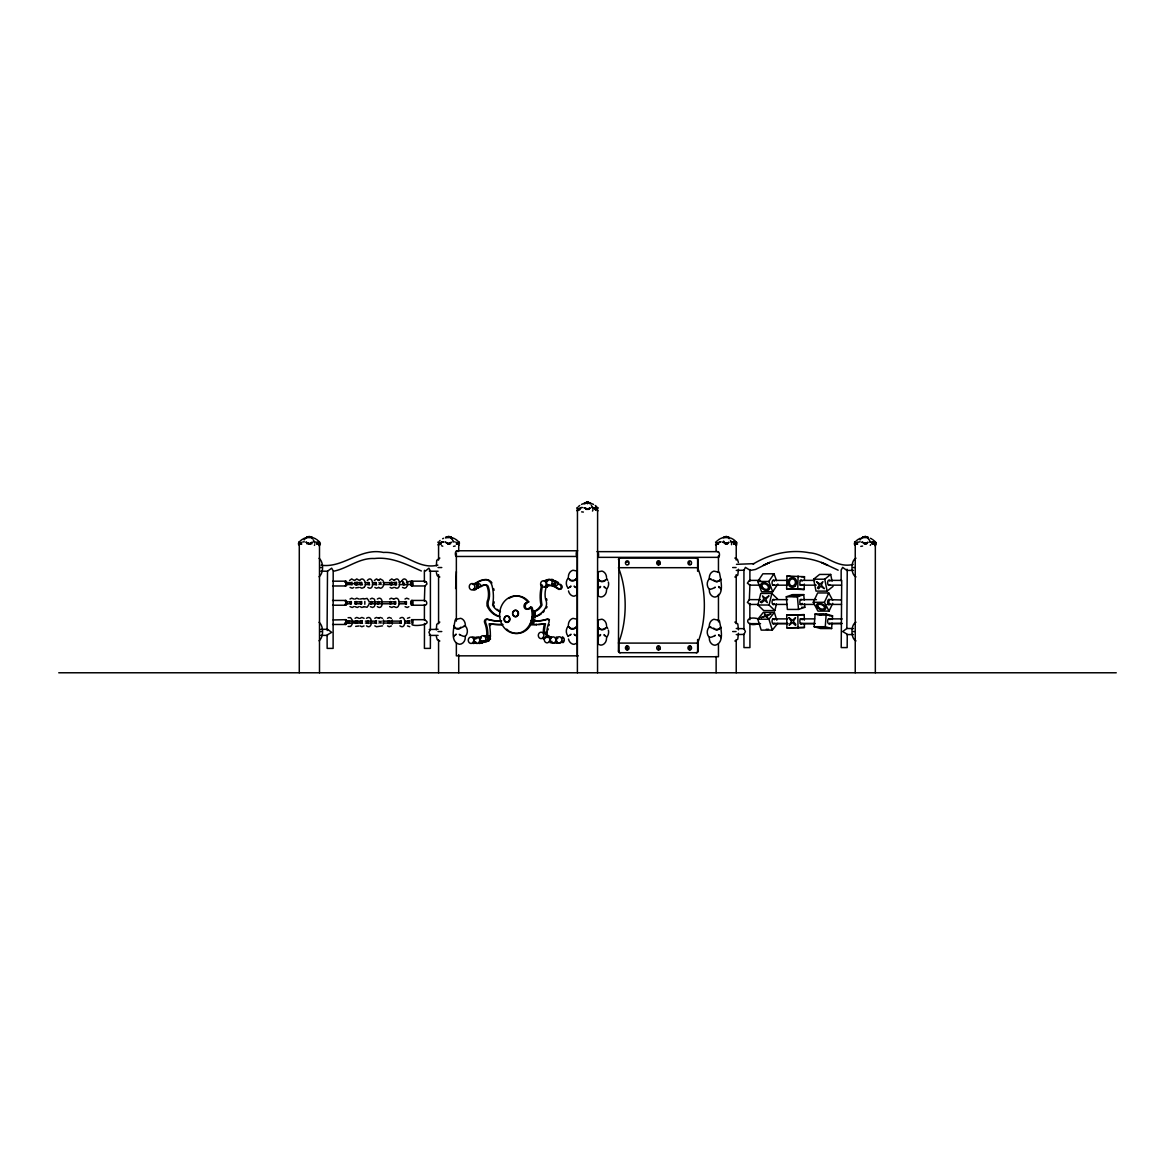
<?xml version="1.0" encoding="UTF-8"?>
<svg xmlns="http://www.w3.org/2000/svg" width="1175" height="1175" viewBox="0 0 1175 1175"><rect width="100%" height="100%" fill="white"/><g stroke="black" fill="none" stroke-linecap="round" stroke-linejoin="round"><path stroke-width="1.5" d="M320.834 571.168L327.502 571.226L331.658 568.171L333.186 570.859L333.113 648.394L327.149 648.394L327.091 635.029L331.658 632.341L327.502 629.301L320.834 629.345M568.509 639.053A6.815 5.904 -90 0 0 574.046 644.341L577.028 643.092A13.498 8.431 -24.2 0 1 576.808 642.461L576.808 620.077A13.131 7.843 19.9 0 1 577.028 619.504A9.385 3.745 28.1 0 1 577.322 619.24L572.959 618.373A6.815 5.904 -90 0 0 568.377 624.762M568.509 590.922A6.815 5.904 -90 0 0 574.046 596.224L577.028 594.976A13.498 8.431 -24.2 0 1 576.808 594.344L576.808 571.961A13.131 7.843 19.9 0 1 577.028 571.373A9.385 3.745 28.1 0 1 577.322 571.109L572.959 570.242A6.815 5.904 -90 0 0 568.377 576.646M749.856 619.754L749.87 603.421M749.929 584.636L749.356 599.647M749.9 581.243L749.885 569.537M424.439 570.33L425.497 571.006L428.904 568.171L430.403 571.006L430.403 629.506L428.904 632.341L430.403 635.176L430.373 648.394L424.41 648.394L424.498 623.47M465.197 636.453L465.3 637.217A6.815 5.904 -90 0 1 459.616 644.282C449.511 642.358 454.049 627.009 455.151 620.018A13.131 0.823 -41 0 0 455.753 619.431L460.718 618.314A6.815 5.904 -90 0 1 465.3 624.703L465.506 626.216A6.815 5.904 -90 0 1 465.814 635.851C463.875 638.01 457.486 632.826 459.778 634.823M598.339 587.456L598.119 572.827A13.131 7.843 -19.9 0 0 597.899 572.196A9.385 3.745 -28.1 0 0 597.59 571.931L601.967 571.065A6.815 5.904 -90 0 1 606.55 577.454M598.325 639.288L598.119 620.958A13.131 7.843 -19.9 0 0 597.899 620.312A9.385 3.745 -28.1 0 0 597.59 620.048L601.967 619.196A6.815 5.904 -90 0 1 606.55 625.585M598.325 579.863L598.325 578.746M598.325 639.376L598.104 643.283A13.498 8.431 24.2 0 1 597.899 643.915L597.899 643.915M576.587 579.143L576.587 577.924M597.899 595.784L597.899 595.784A13.498 8.431 24.2 0 0 598.104 595.152L598.339 587.603M804.302 584.048L804.155 589.542L786.633 588.822L786.986 576.014L804.508 576.719L804.405 580.391M804.155 589.542L797.752 588.822L798.104 576.014M576.587 627.171L576.587 626.055M709.421 589.262L709.303 590.041A6.815 5.904 -90 0 0 714.988 597.106C724.946 595.064 720.657 579.965 719.511 572.901A13.131 0.823 41 0 1 718.865 572.254L713.901 571.123A6.815 5.904 -90 0 0 709.303 577.527L709.113 579.04A6.815 5.904 -90 0 0 708.804 588.675C710.743 590.834 717.117 585.664 714.841 587.632M709.421 637.393L709.303 638.157A6.815 5.904 -90 0 0 714.988 645.237C724.887 643.136 720.76 628.052 719.467 620.958A13.131 0.823 41 0 1 718.865 620.385L713.901 619.254A6.815 5.904 -90 0 0 709.303 625.658L709.113 627.171A6.815 5.904 -90 0 0 708.804 636.806C710.743 638.965 717.117 633.795 714.841 635.763M304.105 539.913C304.692 538.855 309.26 534.654 309.407 537.621L309.422 536.564L312.477 537.621L309.759 536.564M727.207 536.652L728.588 537.181L726.209 536.578L726.165 537.621L726.15 536.564L729.264 537.621L726.547 536.564M587.471 503.752L587.529 502.254L590.584 503.297L587.867 502.224M455.65 588.558L456.355 571.623M455.606 634.823C456.708 632.723 455.929 635.572 454.005 635.587M570.477 586.751C570.991 584.665 571.461 587.192 569.523 587.177M570.477 634.882C572.475 633.193 569.008 635.484 568.142 636.468M574.692 586.766C573.488 584.695 574.457 587.603 576.602 587.529M574.692 634.897C573.429 632.884 574.56 635.646 576.602 635.66M424.425 604.582L424.395 619.915M349.592 620.679L348.784 621.355L349.592 623.47M356.333 583.197L356.671 584.827M361.415 583.197L362.473 584.827M369.038 583.197C367.643 587.97 368.568 578.232 369.552 584.974M376.059 583.197C374.663 587.97 375.589 578.232 376.573 584.974M403.715 583.197L404.773 584.827M600.263 587.573L600.587 586.472L598.325 588.352M600.263 635.704L600.587 634.588L598.325 636.468M604.479 587.588L604.038 586.472L606.77 589.16M604.479 635.704L604.038 634.588L606.77 637.276M719.041 587.647L718.601 586.531L720.613 588.411M719.041 635.778L718.601 634.662L720.613 636.542M832.018 623.102L831.636 628.537L820.517 628.537L814.172 626.716L815.083 614.011L826.201 614.011L832.546 615.847L832.282 619.475M831.636 628.537L825.276 626.716L826.201 614.011M465.197 625.967L459.763 628.419L455.592 628.419L453.903 625.981M749.914 623.264L749.929 647.587L743.966 647.587L743.937 634.383L745.42 631.548L743.937 628.713L743.937 570.213L745.42 567.378L749.958 570.213M720.745 580.024L720.701 578.805M720.745 628.14L720.701 626.936M853.461 628.552L846.837 628.493L842.666 631.548L847.248 634.236L847.175 647.587L841.212 647.587L841.711 580.377L829.08 580.377M383.373 624.16L383.373 619.989M392.274 624.16L392.274 619.989M776.425 603.994L774.839 610.589L763.721 610.589L757.948 605.008L760.739 593.448L771.843 593.448L777.63 599.044M774.839 610.589L769.052 605.008L771.843 593.448M841.153 580.817L841.153 570.066L842.666 567.378L846.837 570.418L853.461 570.374M346.037 584.254L346.037 582.888M346.037 603.509L346.037 602.143M350.209 602.099C352.177 599.382 351.457 606.799 350.135 603.201M357.538 584.592L357.215 582.183M346.037 622.765L346.037 621.399M355.291 602.099C357.259 599.382 356.539 606.799 355.217 603.201M360.373 602.099C362.341 599.382 361.621 606.799 360.299 603.201M352.192 624.219L350.679 626.451L348.123 626.451M368.715 604.963L367.026 607.284L363.971 606.608M370.551 602.099C372.504 599.382 371.785 606.799 370.478 603.201M381.082 584.592L380.759 582.183M374.737 605.845L374.737 599.808M377.557 602.099C379.525 599.382 378.805 606.799 377.498 603.201M389.85 602.099C391.818 599.382 391.084 606.799 389.777 603.201M394.433 602.099C396.401 599.382 395.667 606.799 394.359 603.201M402.79 582.55C403.613 590.07 405.728 577.204 399.309 582.609M406.873 586.604C409.37 583.696 405.492 575.5 401.997 580.494M405.228 602.099C407.182 599.382 406.462 606.799 405.155 603.201M589.116 508.702A10.487 5.243 -90 0 0 588.837 509.318L583.975 507.732L587.5 509.348M717.426 543.026A10.487 5.243 -90 0 0 717.147 543.643L717.646 542.982M802.231 603.363L802.011 603.877A2.57 1.278 -90 0 1 800.322 604.023A2.57 1.278 -90 0 1 800.028 600.689L800.248 600.175A2.57 1.278 -90 0 1 801.791 599.837M841.168 599.984L829.08 599.632M841.197 619.166L841.932 618.961M832.723 603.304L829.051 611.103L817.947 611.103L813.262 602.305L817.653 592.949L828.772 592.949L832.664 600.278M829.051 611.103L824.38 602.305L828.772 592.949M749.929 584.959L747.359 583.167L749.327 580.406L760.489 580.377M749.929 604.214L747.373 602.423L749.327 599.647M440.111 542.982L439.362 544.275L437.996 542.072L440.625 543.996M578.967 508.657L578.217 509.935L576.852 507.747L579.481 509.656M856.751 542.982L856.002 544.275M857.662 542.277L856.281 543.731L857.265 543.996M300.11 544.275L298.744 542.072L301.373 543.996M460.864 627.156C459.352 630.578 455.122 628.757 454.622 627.156M576.602 578.761L574.692 580.377L570.462 580.362L568.127 577.968M576.602 626.892L574.692 628.508L570.462 628.478L568.127 626.084M606.785 578.776C604.596 582.668 600.939 581.977 598.325 579.583M606.785 626.907C604.596 630.799 600.939 630.094 598.325 627.7M720.613 579.642L716.882 582.051L709.406 578.79M720.613 627.773L716.882 630.182L709.406 626.921M424.439 582.227L424.66 581.184L426.393 582.183M424.425 601.13C426.011 598.795 428.64 605.037 424.924 605.228L411.94 605.228M349.533 580.494L351.663 578.923L354.365 580.494M354.615 580.494L356.759 578.923L359.447 580.494M359.697 580.494C363.325 575.353 367.687 584.416 364.074 587.368M367.334 580.494C373.298 573.576 375.148 592.082 367.848 587.441M374.34 580.494L376.485 578.923L379.173 580.494M378.159 580.494L380.289 578.923L382.977 580.494M378.952 582.55L380.186 583.578L378.952 584.592M357.391 623.323L357.538 621.061M389.601 580.494L391.73 578.923L394.418 580.494M394.257 580.494C400.205 573.576 402.144 592.068 394.771 587.441M378.952 621.061L380.186 622.074L378.952 623.102M380.935 623.323L381.082 621.061M411.485 602.143L412.308 602.834L411.412 603.304M789.042 617.697L791.377 621.472L789.159 625.247L792.376 622.618L795.548 625.379L795.798 624.292L793.345 621.472L795.578 617.697L792.347 620.341L789.042 617.697M659.219 563.368L657.78 563.368M689.167 647.219L689.167 648.585M777.835 584.063L772.695 591.759L761.576 591.759L757.743 581.478L762.869 573.797L773.987 573.797L776.558 580.641M772.695 591.759L768.847 581.478L773.987 573.797M829.682 623.323L829.477 623.587A2.57 1.278 -90 0 1 827.846 622.691A2.57 1.278 -90 0 1 828.067 619.342L828.36 618.961A2.57 1.278 -90 0 1 829.888 619.592M301.373 543.643L300.374 543.731L301.755 544.01M580.039 508.702A10.487 10.487 0 0 0 579.481 509.318L578.482 509.407L579.863 509.671M857.265 543.643L856.267 543.731L857.647 544.01M861.613 538.15L859.997 539.913M777.762 623.352L772.313 630.108L761.194 630.108L757.816 619.21L763.265 612.439L774.384 612.439L776.793 620.238M757.816 619.21L768.92 619.21L774.384 612.439M349.988 599.044L351.663 598.178L353.91 599.044M355.07 599.044L356.759 598.178L358.992 599.044M353.91 606.608L352.221 607.475L349.988 606.608M360.152 599.044L363.472 598.53M363.971 599.044L367.026 598.369L368.715 600.689M358.933 606.682L357.303 607.475L355.129 606.682M370.316 599.044L372.005 598.178L374.238 599.044M364.015 606.682L361.841 607.475L360.211 606.682M355.07 618.3L356.759 617.433L358.992 618.3M360.152 618.3L361.841 617.433L364.074 618.3M377.337 599.044C383.858 594.286 383.873 611.397 377.337 606.608M374.179 606.682L372.563 607.475L370.389 606.682M366.512 618.3C373.033 613.526 373.033 630.667 366.512 625.864M364.015 625.937L361.841 626.73L360.211 625.937M389.63 599.044L391.304 598.178L393.537 599.044M374.796 618.3L376.485 617.433L378.717 618.3M394.212 599.044C400.646 594.315 400.822 611.22 394.271 606.682M378.614 618.3L380.289 617.433L382.536 618.3M393.537 606.608L391.863 607.475L389.63 606.608M374.796 625.864L376.485 626.73L382.536 625.864M387.515 618.3L389.189 617.433L391.422 618.3M404.993 599.044L406.682 598.178L408.915 599.044M391.363 625.937L389.189 626.73L387.574 625.937M408.856 606.682L407.24 607.475L405.067 606.682M399.911 618.3C406.418 613.526 406.462 630.667 399.911 625.864M407.417 618.3L409.767 617.433M595.637 508.276L594.623 507.747L596.592 509.348L598.134 507.732L595.475 509.671M874.376 543.687L872.408 542.072L874.376 543.687L875.713 542.277L874.641 543.643A10.487 5.243 90 0 0 873.73 541.954M317.955 540.471A13.116 13.116 0 0 1 319.409 541.954L317.896 544.275A10.487 10.487 0 0 0 316.853 543.026M596.577 508.702A10.487 5.243 90 0 1 596.856 509.318L596.004 509.935A10.487 10.487 0 0 0 594.961 508.702M734.683 543.012L734.683 544.275A10.487 10.487 0 0 0 733.641 543.026M319.82 542.277L318.748 543.643A10.487 5.243 90 0 0 318.469 543.026M606.711 579.172L606.814 579.069A6.815 5.904 -90 0 1 607.725 580.347M606.711 627.303L606.814 627.2A6.815 5.904 -90 0 1 607.725 628.463M626.657 562.208L627.656 562.047M657.912 562.208L659.087 562.208M626.833 647.072L626.833 648.747M327.326 630.52L327.502 629.301M846.837 570.418L846.999 569.199M353.851 587.441L352.221 588.234L350.047 587.441M358.933 587.441L355.673 587.882M360.211 587.441L361.841 588.234L364.015 587.441M378.658 587.441L376.485 588.234L374.854 587.441M391.818 582.183L391.818 584.974M396.474 582.183L396.474 584.974M390.115 587.441L391.73 588.234L393.904 587.441M358.86 625.996L355.673 626.378M362.473 623.323L361.386 622.074L362.473 620.826M406.315 587.441L404.699 588.234L402.511 587.441M368.289 620.679C366.527 627.406 366.938 616.743 368.289 623.47M376.573 620.679C374.81 627.406 375.222 616.743 376.573 623.47M833.09 586.354L827.127 591.113L816.008 591.113L813.629 579.202L819.592 574.428L830.696 574.428L832.062 581.243M813.629 579.202L824.747 579.202L830.696 574.428M300.888 542.938L301.755 542.292M440.14 542.938L441.022 542.292M578.996 508.613L579.877 507.952M717.675 542.938L718.557 542.292M856.781 542.938L857.662 542.292M424.439 619.827C434.559 624.748 412.968 626.907 411.94 624.468A2.409 1.204 -90 0 0 412.998 621.531A2.409 1.204 -90 0 0 411.397 619.827M510.244 631.739A18.771 16.259 -90 0 0 528.089 628.493A18.771 16.259 -90 0 0 532.319 608.209L530.615 607.137L528.765 608.371A3.202 2.776 -90 0 1 524.593 608.062A3.202 2.776 -90 0 1 525.401 603.318L528.765 601.894L527.472 600.278A18.771 16.259 -90 0 0 508.878 598.472M525.401 603.318L528.765 601.894M529.969 608.371L531.82 607.137M309.73 544.01L312.197 542.277M587.647 509.348L590.305 507.952L586.487 509.318A10.487 5.243 90 0 0 586.207 508.702M490.562 638.994L489.27 639.846A27.642 23.941 90 0 1 487.919 640.61M726.326 543.687L728.985 542.277L725.812 543.996M865.432 543.687L868.09 542.277L864.271 543.643A10.487 5.243 90 0 0 863.992 543.026L861.76 542.072L866.621 543.643A10.487 5.243 -90 0 1 866.9 543.026M311.008 543.026A10.487 5.243 -90 0 0 310.729 543.643L308.379 543.643A10.487 5.243 90 0 0 308.1 543.026M309.539 543.687L312.197 542.292M758.653 618.887C742.791 614.496 745.288 628.596 758.991 623.47M348.123 617.712L350.591 617.653L352.192 619.945M597.693 595.975L600.866 597.032A6.815 5.904 -90 0 0 606.55 589.967M597.693 644.106L600.866 645.163A6.815 5.904 -90 0 0 606.55 638.098M306.322 537.621L309.025 536.564M734.155 544.01L736.211 541.954M429.272 571.006L430.403 571.006M429.272 635.176L430.403 635.176M743.937 628.713L736.255 628.493M569.434 587.236L568.142 588.337M309.025 543.996L305.867 542.072L309.392 543.687M448.277 543.996L449.981 543.643A10.487 5.243 -90 0 1 450.26 543.026M319.086 576.763C323.757 573.106 323.757 561.958 319.086 558.301M319.086 640.772C323.757 637.114 323.757 625.967 319.086 622.309M689.549 561.958L689.167 563.559M447.587 536.652L446.236 537.181L449.041 536.564L451.729 537.621L449.012 536.564M586.442 502.327L583.872 503.752L587.471 502.254L591.128 503.752L588.528 502.327M821.913 627.626C818.667 628.889 831.195 627.714 827.053 628.17M823.881 627.626C827.229 626.378 814.716 627.567 818.755 627.083M308.364 536.652L306.983 537.181L311.801 537.181L309.363 536.652M605.433 579.921C603.671 581.39 600.205 582.771 599.191 579.921M719.996 579.98L718.953 581.258L714.855 581.243L713.754 579.98M605.433 628.038C603.671 629.521 600.205 630.902 599.191 628.038M719.996 628.111L718.953 629.389L714.855 629.374L713.754 628.111M411.94 585.972L424.895 585.972L426.98 583.975L426.407 582.198M575.721 579.099C575.001 580.7 571.168 582.506 569.478 579.099M575.721 627.23C575.001 628.831 571.168 630.637 569.478 627.23M804.523 603.671L804.831 607.284L798.501 609.428L787.382 609.428L786.31 596.768L792.64 594.623L803.759 594.623L804.214 600.058M786.31 596.768L797.428 596.768L803.759 594.623M463.508 626.319L464.654 626.025M429.272 629.506L438.084 629.301M318.396 543.731L317.368 544.01M735.183 543.731L735.535 543.643A10.487 5.243 90 0 0 735.256 543.026M873.26 544.01L874.42 543.731M456.62 544.01L457.736 543.687L457.148 543.012M455.239 545.978L453.535 546.39M351.942 582.139C349.915 588.66 350.326 578.482 351.942 585.018M411.823 582.609C410.472 588.822 416.156 577.498 406.462 582.609M364.823 604.273L364.823 601.38M389.468 620.635L389.468 623.528M409.561 623.47L408.65 622.074L409.561 620.679M411.823 623.044L411.823 621.12M855.987 558.154C850.612 560.372 850.612 574.707 855.987 576.91M855.987 622.163C850.612 624.38 850.612 638.715 855.987 640.918M862.582 546.067L860.79 546.375M587.103 502.224L584.416 503.297L587.133 502.224L587.515 503.297M725.783 536.564L723.095 537.621L726.121 536.578M864.888 536.564L862.2 537.621L864.918 536.564L867.693 537.181L866.313 536.652M448.277 536.564L445.56 537.621L448.248 536.564L451.053 537.181L449.673 536.652M318.454 543.746L317.044 543.996M595.152 509.656L596.562 509.421M456.297 543.996L458 543.643A10.487 5.243 90 0 0 457.721 543.026M733.832 543.996L735.242 543.746M872.937 543.996L874.347 543.746M734.845 577.013L737.812 575.148L738.429 569.214M734.845 641.021L737.812 639.156L738.429 633.222M711.095 579.128L709.964 578.849M711.095 627.259L709.964 626.965M439.832 558.066L436.733 560.328L436.336 565.851M439.832 622.074L436.733 624.336L436.336 629.859M333.524 571.226C347.536 568.553 359.256 557.655 374.428 558.522C391.348 556.568 406.521 564.411 421.355 570.977M750.34 570.418L755.554 569.449L769.566 562.472L763.251 565.395C783.196 555.129 807.915 555.129 827.876 565.395L821.531 562.458L838.157 570.183M501.622 620.811L500.183 620.929A48.219 41.757 90 0 1 486.67 619.166A2.409 2.086 -90 0 0 484.614 622.603A26.496 22.942 -90 0 1 486.817 635.337A21.987 19.035 90 0 1 485.701 636.057M409.767 626.716L407.475 625.937M332.54 600.454L345.817 600.44M804.376 623.822L804.434 627.494L786.912 627.891L786.707 615.068L804.229 614.657L804.317 620.165M786.707 615.068L804.229 614.657M786.912 627.891L804.434 627.494M581.052 507.571L582.447 507.512M302.944 541.895L304.34 541.837M719.732 541.895L721.127 541.837M858.837 541.895L860.232 541.837M749.43 585.165L760.269 585.165M591.847 507.571L593.331 507.512M313.74 541.895L315.223 541.837M452.992 541.895L454.475 541.837M730.527 541.895L732.01 541.837M869.632 541.895L871.116 541.837M534.038 624.586L536.828 624.571L535.785 624.571A90.431 78.314 90 0 0 544.451 623.808L544.333 624.292A39.157 33.913 90 0 0 543.261 632.091M846.837 634.588L853.461 634.544M321.113 565.204C343.306 568.436 360.431 547.315 383.388 552.441C404.391 551.046 417.551 570.139 437.849 565.131M578.1 509.348L579.378 509.348M586.017 509.348L588.837 509.318M595.417 509.348L596.636 509.407M299.625 543.731L300.638 543.731M306.778 543.731L312.007 543.731M316.545 543.731L318.146 543.731M441.022 543.731L439.567 543.731L441.007 544.01M448.982 544.01L445.119 542.072L447.425 543.012A10.487 5.243 90 0 1 447.631 543.643L450.568 543.731M457.016 543.731L458.206 543.731M716.926 543.731L718.307 543.731M725.092 543.731L727.722 543.731M734.331 543.731L735.594 543.731M856.017 543.731L857.383 543.731M864.154 543.731L866.783 543.731M871.586 543.731L874.685 543.731M456.869 550.767L577.733 550.767M597.062 551.648L717.94 551.648M618.432 559.667A1.601 1.395 -90 0 1 619.812 558.066L696.716 558.066A1.601 1.395 -90 0 1 698.097 559.667L698.097 567.701L618.432 567.701A59.47 29.742 -90 0 1 618.432 643.092L698.097 643.092L698.097 651.112A1.601 1.395 -90 0 1 696.716 652.712L619.812 652.712A1.601 1.395 -90 0 1 618.432 651.112L618.917 559.667A1.601 1.395 -90 0 1 620.297 558.066M696.232 558.066A1.601 1.395 -90 0 1 697.612 559.667L698.097 559.667M736.49 564.323L753.895 563.662L753.116 564.044C769.831 553.924 789.982 549.033 809.384 552.779C825.129 553.822 836.644 568.7 853.168 564.397M320.129 567.54L321.495 567.54M438.011 567.54L441.785 567.54M732.671 567.54L736.064 567.54M853.035 567.54L854.431 567.54M736.255 570.418L743.937 570.213M430.021 571.226L438.084 571.226M801.335 576.719L804.508 576.719M773.135 580.377L787.573 580.377M800.204 580.377L814.642 580.377M332.848 581.184L345.817 581.184M411.705 581.184L424.704 581.184M757.743 581.478L768.847 581.478M345.7 582.609L351.061 582.609M354.63 582.609L361.782 582.609M365.352 582.609L368.935 582.609M372.504 582.609L376.073 582.609M383.226 582.609L395.74 582.609M345.7 583.578L355.555 583.578M345.7 584.548L351.061 584.548M354.63 584.548L361.782 584.548M365.352 584.548L368.935 584.548M372.504 584.548L376.073 584.548M383.226 584.548L395.74 584.548M399.309 584.548L411.823 584.548M473.833 589.292A2.409 2.086 -90 0 0 474.906 589.395L476.756 588.132A34.53 29.904 -90 0 1 483.748 584.959L484.071 584.959M774.31 581.096A2.57 1.278 -90 0 0 773.767 580.347L773.429 580.215A2.57 1.278 -90 0 0 772.078 582.257A2.57 1.278 -90 0 0 772.915 585.194L787.338 585.165M799.969 585.165L816.214 585.165M828.845 585.165L841.476 585.165M332.628 585.972L345.582 585.972M786.633 588.822L797.752 588.822M749.65 599.632L760.489 599.632M773.121 599.632L787.558 599.632M800.204 599.632L816.449 599.632M411.705 600.44L424.674 600.44M345.7 601.864L351.061 601.864M354.63 601.864L361.782 601.864M368.935 601.864L395.74 601.864M399.309 601.864L406.462 601.864M813.262 602.305L824.38 602.305M345.7 603.788L351.061 603.788M354.63 603.788L361.782 603.788M368.935 603.788L395.74 603.788M399.309 603.788L406.462 603.788M749.415 604.42L758.433 604.42M772.886 604.42L787.323 604.42M799.969 604.42L814.407 604.42M827.053 604.42L841.491 604.42M757.948 605.008L769.052 605.008M332.598 605.228L345.582 605.228M483.748 584.959A3.878 3.363 -90 0 1 486.788 585.796L487.419 587.324A20.166 17.463 -90 0 1 488.095 598.677L487.889 599.529A8.078 7.006 -90 0 0 487.317 605.992L487.64 605.992M801.644 607.284L804.831 607.284M829.374 615.847L832.546 615.847M773.106 618.887L787.558 618.887M800.204 618.887L814.657 618.887M829.109 618.887L841.755 618.887M345.817 619.68L333.142 619.974M411.705 619.68L424.704 619.68M345.7 621.12L361.782 621.12M365.352 621.12L376.073 621.12M383.226 621.12L401.101 621.12M404.67 621.12L410.031 621.12M345.7 622.074L348.99 622.074M352.265 622.074L355.555 622.074M345.7 623.044L361.782 623.044M365.352 623.044L376.073 623.044M383.226 623.044L401.101 623.044M404.67 623.044L410.031 623.044M773.458 623.47L787.94 623.47M800.601 623.47L815.083 623.47M829.55 623.47L842.225 623.47M749.694 623.646L760.533 623.646M773.179 623.646L787.632 623.646M800.293 623.646L814.745 623.646M829.197 623.646L841.271 623.528M332.569 624.468L345.582 624.468M814.172 626.716L825.276 626.716M320.129 631.548L321.495 631.548M438.011 631.548L441.785 631.548M732.671 631.548L736.064 631.548M853.035 631.548L854.431 631.548M736.255 634.588L743.937 634.383M430.021 635.396L438.084 635.396M618.432 651.112L618.917 651.112A1.601 1.395 -90 0 0 620.297 652.712M696.232 652.712A1.601 1.395 -90 0 0 697.612 651.112L698.097 651.112M578.262 655.841L456.355 655.841L456.355 643.033M597.59 656.737L718.454 656.737L718.454 643.9M58.75 672.776L1116.25 672.776M320.834 635.337L327.502 635.396M532.304 624.571L535.08 624.586M530.424 624.483L533.347 624.571M424.865 585.972L424.381 600.689M823.837 614.496L820.297 614.672L821.31 615.054M529.866 624.38L531.467 624.483M583.387 512.065L581.625 511.874M786.986 576.014L790.188 576.367M824.747 614.569L827.215 615.054M439.832 577.013L437.276 575.706L436.336 572.577M439.832 641.021L437.276 639.714L436.336 636.586M734.845 558.066L737.445 559.359L738.429 562.487M734.845 622.074L737.812 623.925L738.429 629.859M717.102 543.687L715.546 542.072L718.542 544.01M820.297 615.113L818.857 614.569L828.61 615.113M717.235 543.746L718.16 543.996M717.132 543.717L718.16 543.643A10.487 10.487 0 0 1 718.718 543.026M815.083 614.011L818.255 614.922M726.179 543.687L722.654 542.072L727.516 543.643A10.487 5.243 -90 0 1 727.795 543.026M441.477 545.699L442.769 546.213M772.915 585.194L773.253 585.341A2.57 1.278 -90 0 0 774.178 584.709M733.303 542.072L735.271 543.687L736.607 542.277A1.924 1.924 0 0 1 737.033 543.232M455.768 542.072L457.736 543.687L459.293 542.072L457.148 544.275A10.487 10.487 0 0 0 456.664 543.643M316.516 542.072L318.484 543.687L317.896 543.012M864.066 543.012L865.285 543.687M447.425 543.012L448.674 543.731L447.631 543.643M378.673 587.441C382.095 590.438 384.989 584.357 383.373 581.493M846.837 628.493L847.248 570.066M327.502 571.226L327.091 629.653M726.517 544.01L725.166 543.643A10.487 5.243 -90 0 0 724.887 543.026M439.626 543.731L440.625 543.643A10.487 10.487 0 0 1 441.183 543.026M527.56 601.894L526.268 600.278A18.771 16.259 -90 0 0 500.565 608.342A18.771 16.259 -90 0 0 515.913 633.457A18.771 16.259 -90 0 0 531.115 608.209L530.615 607.137M875.639 542.365L875.316 541.954A13.116 13.116 0 0 0 873.848 540.471M802.172 619.768L801.938 619.284A2.57 1.278 -90 0 0 800.248 619.416A2.57 1.278 -90 0 0 800.087 622.779L800.322 623.264A2.57 1.278 -90 0 0 801.879 623.352M802.084 581.082L802.026 580.935A2.57 1.278 -90 0 0 800.337 580.758A2.57 1.278 -90 0 0 800.028 584.092L800.234 584.621A2.57 1.278 -90 0 0 802.055 584.562M870.455 542.365L870.293 541.954A13.116 6.565 -90 0 0 869.573 540.471M314.401 541.954L314.562 542.365A1.924 0.955 -90 0 1 314.827 543.232M768.92 619.21L772.313 630.108M546.507 598.677L546.713 599.529A8.078 7.006 -90 0 1 547.007 600.19M824.747 579.202L827.127 591.113M797.428 596.768L798.501 609.428M598.325 627.993L598.325 626.877M828.874 599.485L828.948 604.567M797.825 615.068L798.016 627.891M424.366 571.006L424.381 581.463M875.331 543.731L875.331 672.776M855.238 545.553L855.238 672.776M736.226 543.731L736.226 560.093M736.226 574.634L736.226 623.705M736.226 640.052L736.226 672.776M720.716 588.102L720.716 589.498M720.716 636.233L720.716 637.628M718.454 555.893L718.454 572.387M718.454 594.388L718.454 621.898M716.133 543.731L716.133 551.002M716.133 656.414L716.133 672.776M697.612 559.667L697.612 571.285M697.612 639.508L697.612 651.112M689.769 645.824L689.769 649.995M658.499 560.798L658.499 564.969M658.499 645.824L658.499 649.995M627.244 645.824L627.244 649.995M618.917 559.667L618.917 567.701M618.917 643.092L618.917 651.112M598.325 588.043L598.325 589.439M598.325 636.174L598.325 637.57M597.605 511.169L597.546 672.776M577.454 509.348L577.395 672.776M577.219 553.175L577.219 571.505M577.219 595.343L577.219 619.181M577.219 643.019L577.219 655.841M576.587 587.221L576.587 588.616M576.587 635.352L576.587 636.747M458.72 545.553L458.72 551.002M458.72 654.592L458.72 672.776M456.355 553.175L456.355 621.061M453.903 635.293L453.903 636.688M438.569 543.731L438.569 560.093M438.569 574.634L438.569 623.705M438.569 640.052L438.569 672.776M319.497 543.731L319.497 672.776M299.287 545.553L299.287 672.776M486.876 640.61A27.642 23.941 -90 0 0 488.227 639.846L489.52 638.994A2.409 2.086 -90 0 0 490.254 637.364A39.157 33.913 90 0 0 489.241 624.292L489.108 623.808A90.431 78.314 90 0 0 503.003 624.498M485.481 641.256A27.642 23.941 -90 0 1 479.664 642.842M476.683 642.989A27.642 23.941 -90 0 1 473.701 642.71M477.065 638.436A21.987 19.035 90 0 1 474.509 638.245M499.845 616.728A20.181 17.478 90 0 1 488.154 608.004A8.078 7.006 90 0 1 487.317 605.992M474.127 584.313A23.955 20.739 -90 0 1 484.262 579.627A8.342 7.226 -90 0 1 492.017 585.561A39.333 34.06 90 0 1 492.604 605.096A15.113 13.087 -90 0 0 500.462 611.749M557.773 638.392A21.987 19.035 -90 0 1 556.495 638.436M551.442 637.658A21.987 19.035 -90 0 1 546.742 635.337A26.496 22.942 90 0 1 548.945 622.603A2.409 2.086 -90 0 0 546.904 619.166A48.219 41.757 -90 0 1 531.688 620.782M562.076 637.834A2.409 2.086 -90 0 1 562.898 638.657M563.06 641.051A2.409 2.086 -90 0 1 561.342 642.417A27.642 23.941 90 0 1 550.943 642.255M544.04 638.994A2.409 2.086 -90 0 1 543.32 637.364M541.837 584.651A8.342 7.226 -90 0 0 541.543 585.561A39.333 34.06 -90 0 0 540.955 605.096A15.113 13.087 90 0 1 533.097 611.749M544.495 580.964A8.342 7.226 -90 0 1 549.312 579.627A23.955 20.739 -90 0 1 550.517 579.833M551.883 585.649A34.53 29.904 90 0 1 558.654 589.395A2.409 2.086 -90 0 0 560.387 585.194A23.955 20.739 -90 0 0 552.911 580.479A2.409 2.086 -90 0 1 553.381 581.038M549.283 584.856A3.878 3.363 -90 0 0 546.772 585.796L546.155 587.324A20.166 17.463 90 0 0 545.464 598.677L545.67 599.529A8.078 7.006 -90 0 1 545.406 608.004A20.181 17.478 -90 0 1 531.952 616.963M483.659 642.255A27.642 23.941 90 0 1 480.707 642.842M502.312 624.571A90.431 78.314 90 0 1 490.151 623.808L490.283 624.292A39.157 33.913 -90 0 1 490.548 625.57M551.898 585.282A34.53 29.904 -90 0 1 559.697 589.395M561.797 585.664A2.409 2.086 -90 0 1 561.958 588.058M561.253 589.013A2.409 2.086 -90 0 1 560.769 589.292M544.172 611.176A20.181 17.478 90 0 1 542.835 612.557M541.396 613.761A20.181 17.478 90 0 1 532.995 616.963M542.586 585.561A39.333 34.06 90 0 0 541.998 605.096A15.113 13.087 90 0 1 532.921 612.043M555.114 580.935A23.955 20.739 90 0 1 558.433 582.741M560.475 584.313A23.955 20.739 90 0 1 561.43 585.194M547.065 606.697A8.078 7.006 -90 0 1 546.448 608.004M545.538 580.964A8.342 7.226 -90 0 1 547.844 579.804M548.035 629.888A26.496 22.942 90 0 1 548.196 628.816M548.931 625.643A26.496 22.942 90 0 1 549.239 624.615M531.027 620.562A48.219 41.757 90 0 0 547.947 619.166A2.409 2.086 -90 0 1 549.459 619.739M548.901 636.057A21.987 19.035 -90 0 1 547.785 635.337M538.561 624.512A90.431 78.314 90 0 0 545.494 623.808L545.376 624.292A39.157 33.913 90 0 0 544.304 632.091M485.583 636.674A21.987 19.035 -90 0 0 487.86 635.337A26.496 22.942 -90 0 0 485.657 622.603A2.409 2.086 -90 0 1 487.713 619.166A48.219 41.757 90 0 0 501.226 620.929M477.799 588.132A34.53 29.904 -90 0 1 484.79 584.959A3.878 3.363 -90 0 1 487.831 585.796L488.462 587.324A20.166 17.463 -90 0 1 489.138 598.677L488.932 599.529A8.078 7.006 -90 0 0 489.197 608.004A20.181 17.478 -90 0 0 499.14 616.288M500.315 611.323A15.113 13.087 -90 0 1 497.025 609.296M494.367 606.285A15.113 13.087 -90 0 1 493.647 605.096M493.75 588.748A39.333 34.06 90 0 1 494.014 590.379M494.146 601.85A39.333 34.06 90 0 1 493.926 603.48M486.979 579.627A8.342 7.226 90 0 0 485.304 579.627A23.955 20.739 -90 0 0 475.17 584.313M487.816 579.804A8.342 7.226 90 0 1 489.387 580.465M490.122 580.964A8.342 7.226 90 0 1 490.798 581.537M491.4 582.212A8.342 7.226 90 0 1 491.943 582.962M717.543 551.751A3.055 1.528 -90 0 1 719.35 553.528A3.055 1.528 -90 0 1 718.703 557.347L597.825 557.347A3.055 1.528 -90 0 0 598.574 554.306A3.055 1.528 -90 0 0 597.458 551.751M608.371 630.094A6.815 5.904 -90 0 1 607.049 636.732M691.502 647.366A2.086 1.807 -90 0 1 689.446 649.966A2.086 1.807 -90 0 1 688.286 646.705A2.086 1.807 -90 0 1 691.326 646.867M718.263 571.99A9.385 1.63 34.8 0 1 718.85 572.254M718.263 620.121A9.385 1.63 34.8 0 1 718.85 620.385M608.371 581.963A6.815 5.904 -90 0 1 607.049 588.602M697.612 567.701A59.47 29.742 -90 0 1 697.612 643.092M307.85 537.665A13.116 6.565 -90 0 1 310.934 537.665M311.918 538.297A13.116 6.565 -90 0 1 312.388 538.738M313.27 539.824A13.116 6.565 -90 0 1 314.063 541.19M299.037 545.097A1.924 1.924 0 0 1 299.037 542.365L299.361 541.954A13.116 13.116 0 0 1 302.489 539.252M303.4 538.738A13.116 13.116 0 0 1 305.309 537.944M306.308 537.665A13.116 13.116 0 0 1 312.462 537.665M313.461 537.944A13.116 13.116 0 0 1 315.385 538.738M316.281 539.252A13.116 13.116 0 0 1 317.147 539.824M317.838 541.954A10.487 5.243 90 0 1 318.161 542.468M314.724 544.686A1.924 0.955 -90 0 1 314.371 545.391M320.246 543.232A1.924 1.924 0 0 1 320.246 544.231M320.055 544.686A1.924 1.924 0 0 1 318.895 545.597M863.743 537.665A13.116 6.565 -90 0 1 866.827 537.665M867.811 538.297A13.116 6.565 -90 0 1 868.281 538.738M868.736 539.252A13.116 6.565 -90 0 1 869.162 539.824M854.93 545.097A1.924 1.924 0 0 1 854.93 542.365L855.253 541.954A13.116 13.116 0 0 1 858.382 539.252M859.292 538.738A13.116 13.116 0 0 1 860.232 538.297M862.2 537.665A13.116 13.116 0 0 1 868.354 537.665M870.337 538.297A13.116 13.116 0 0 1 871.277 538.738M872.173 539.252A13.116 13.116 0 0 1 873.04 539.824M872.144 542.468A10.487 10.487 0 0 1 873.304 543.643M875.948 542.777A1.924 1.924 0 0 1 874.788 545.597M870.616 544.686A1.924 0.955 -90 0 1 870.264 545.391M585.458 503.62A13.116 6.565 -90 0 1 589.542 503.62M591.377 505.5A13.116 6.565 -90 0 1 592.171 506.851M577.542 511.066A1.924 1.924 0 0 1 576.837 510.361M578.173 506.851A13.116 13.116 0 0 1 579.745 505.5M581.508 504.413A13.116 13.116 0 0 1 582.447 503.972M583.417 503.62A13.116 13.116 0 0 1 591.568 503.62M592.553 503.972A13.116 13.116 0 0 1 593.492 504.413M595.255 505.5A13.116 13.116 0 0 1 596.827 506.851M598.163 510.361A1.924 1.924 0 0 1 597.458 511.066M447.102 537.665A13.116 6.565 -90 0 1 450.187 537.665M450.686 537.944A13.116 6.565 -90 0 1 451.641 538.738M452.096 539.252A13.116 6.565 -90 0 1 452.522 539.824M452.933 540.471A13.116 6.565 -90 0 1 453.315 541.19M441.785 542.468A10.487 10.487 0 0 1 442.432 541.954M439.318 541.19A13.116 13.116 0 0 1 440.067 540.471M442.652 538.738A13.116 13.116 0 0 1 443.592 538.297M445.56 537.665A13.116 13.116 0 0 1 451.714 537.665M452.713 537.944A13.116 13.116 0 0 1 454.637 538.738M455.533 539.252A13.116 13.116 0 0 1 458.661 541.954L458.999 542.365A1.924 1.924 0 0 1 459.498 543.232M438.686 545.391A1.924 1.924 0 0 1 437.981 544.686M459.308 544.686A1.924 1.924 0 0 1 458.999 545.097M580.641 508.129A10.487 10.487 0 0 1 581.287 507.615M593.698 507.615A10.487 10.487 0 0 1 594.344 508.129M595.607 507.159A10.487 5.243 90 0 1 596.268 508.129M592.832 508.437A1.924 0.955 -90 0 1 592.479 511.066M723.55 541.073A10.487 5.243 -90 0 1 724.255 541.954M724.637 537.665A13.116 6.565 -90 0 1 727.722 537.665M728.706 538.297A13.116 6.565 -90 0 1 729.176 538.738M730.468 540.471A13.116 6.565 -90 0 1 730.85 541.19M733.92 541.073A10.487 5.243 90 0 1 734.948 542.468M719.32 542.468A10.487 10.487 0 0 1 719.967 541.954M732.377 541.954A10.487 10.487 0 0 1 733.024 542.468M716.853 541.19A13.116 13.116 0 0 1 717.602 540.471M718.424 539.824A13.116 13.116 0 0 1 719.276 539.252M720.187 538.738A13.116 13.116 0 0 1 722.096 537.944M723.095 537.665A13.116 13.116 0 0 1 729.249 537.665M730.248 537.944A13.116 13.116 0 0 1 735.506 541.19M716.221 545.391A1.924 1.924 0 0 1 715.516 544.686M731.511 542.777A1.924 0.955 -90 0 1 731.511 544.686M736.842 544.686A1.924 1.924 0 0 1 736.137 545.391M774.384 619.768A2.57 1.278 -90 0 0 772.166 620.224L772.078 620.87A2.57 1.278 -90 0 0 772.665 623.455A2.57 1.278 -90 0 0 774.09 623.352M768.553 629.257A4.979 2.277 -17.2 0 1 766.32 629.257M774.105 599.97A2.57 1.278 -90 0 0 772.68 599.823A2.57 1.278 -90 0 0 772.078 602.393L772.166 603.039A2.57 1.278 -90 0 0 774.369 603.553M829.433 599.676A2.57 1.278 -90 0 0 829.124 599.485L828.786 599.47A2.57 1.278 -90 0 0 827.626 601.952A2.57 1.278 -90 0 0 828.713 604.567L829.051 604.582A2.57 1.278 -90 0 0 829.902 603.642M829.888 581.096A2.57 1.278 -90 0 0 829.638 580.656L829.33 580.347A2.57 1.278 -90 0 0 827.773 581.625A2.57 1.278 -90 0 0 828.199 584.9L828.493 585.194A2.57 1.278 -90 0 0 829.756 584.709M345.2 619.886A2.409 1.204 -90 0 1 346.787 621.076A2.409 1.204 -90 0 1 346.199 624.263A2.409 1.204 -90 0 1 344.598 623.073M410.633 602.437A2.409 1.204 -90 0 1 412.513 600.851A2.409 1.204 -90 0 1 412.44 604.905A2.409 1.204 -90 0 1 410.633 603.054M344.936 600.968A2.409 1.204 -90 0 1 346.625 601.292A2.409 1.204 -90 0 1 346.463 604.684A2.409 1.204 -90 0 1 344.76 604.361M344.716 582.183A2.409 1.204 -90 0 1 346.302 581.508A2.409 1.204 -90 0 1 346.787 584.621A2.409 1.204 -90 0 1 345.274 585.826M567.863 587.794A6.815 5.904 -90 0 1 568.171 578.159M567.863 635.91A6.815 5.904 -90 0 1 568.171 626.275M577.336 550.869A3.055 1.528 -90 0 0 576.22 553.425A3.055 1.528 -90 0 0 576.969 556.465L456.106 556.465A3.055 1.528 -90 0 1 455.665 551.956A3.055 1.528 -90 0 1 457.942 551.663M455.753 619.431A9.385 1.63 -34.8 0 1 456.355 619.166M562.326 636.835A3.202 2.776 -90 0 1 562.898 642.725M556.26 636.967A3.202 2.776 -90 0 1 557.493 637.834M557.42 642.358A3.202 2.776 -90 0 1 556.832 642.857M544.583 633.046A2.409 2.086 -90 0 1 546.537 633.883M546.977 635.014A2.409 2.086 -90 0 1 546.258 637.276M543.54 632.209A3.202 2.776 -90 0 1 544.833 638.231M543.438 638.627A3.202 2.776 -90 0 1 542.718 638.51M545.89 632.679A3.202 2.776 -90 0 1 547.271 632.209M543.482 632.679A3.202 2.776 -90 0 1 546.845 633.105M547.712 635.352A3.202 2.776 -90 0 1 546.933 637.643M544.686 633.457A2.409 2.086 -90 0 1 545.082 633.883M548.901 637.438A3.202 2.776 -90 0 1 549.459 636.909M550.899 636.909A3.202 2.776 -90 0 1 551.457 637.423M551.839 641.315A3.202 2.776 -90 0 1 550.135 642.769M547.535 637.335A3.202 2.776 -90 0 1 549.518 636.439M548.593 637.467A2.409 2.086 -90 0 1 549.107 637.276M554.82 581.038A2.409 2.086 -90 0 1 552.5 584.827M550.429 579.76A3.202 2.776 -90 0 1 554.541 582.212A3.202 2.776 -90 0 1 551.002 585.649M558.404 582.492A3.202 2.776 -90 0 1 554.967 585.679M555.584 580.905A3.202 2.776 -90 0 1 552.558 585.679M553.733 583.402A2.409 2.086 -90 0 1 551.574 584.959M544.436 581.14A3.202 2.776 -90 0 1 547.212 581.199M548.461 584.842A3.202 2.776 -90 0 1 545.009 587.03M547.741 584.783A2.409 2.086 -90 0 1 545.597 586.34M547.286 587.148A3.202 2.776 -90 0 1 545.89 586.766M546.448 580.861A3.202 2.776 -90 0 1 547.888 580.832M533.744 611.029A18.771 16.259 -90 0 1 533.935 617.551M533.67 619.152A18.771 16.259 -90 0 1 532.187 623.749M534.948 611.029A18.771 16.259 -90 0 1 535.139 617.551M534.875 619.152A18.771 16.259 -90 0 1 533.391 623.749M475.522 584.357A2.409 2.086 -90 0 1 477.579 588.132M476.272 584.518A3.202 2.776 -90 0 1 481.06 586.663M472.497 584.416A3.202 2.776 -90 0 1 476.257 584.313A3.202 2.776 -90 0 1 476.668 588.616A3.202 2.776 -90 0 1 472.996 589.483M475.097 583.652A3.202 2.776 -90 0 1 478.313 588.278M473.554 584.548A2.409 2.086 -90 0 1 475.155 584.474M476.477 586.325A2.409 2.086 -90 0 1 476.507 586.957M476.125 588.132A2.409 2.086 -90 0 1 475.302 588.925M482.808 641.08A2.409 2.086 -90 0 1 481.207 642.622M478.078 637.438A3.202 2.776 -90 0 1 481.412 638.025M482.088 641.139A3.202 2.776 -90 0 1 478.636 643.327M481.368 641.08A2.409 2.086 -90 0 1 481.118 641.638M480.751 642.093A2.409 2.086 -90 0 1 479.767 642.622M483.557 641.007A3.202 2.776 -90 0 1 481.647 643.327M485.98 636.688A2.409 2.086 -90 0 1 488.741 637.863A2.409 2.086 -90 0 1 487.713 641.051M484.056 636.057A3.202 2.776 -90 0 1 487.713 637.085A3.202 2.776 -90 0 1 487.155 641.374A3.202 2.776 -90 0 1 483.395 641.095M487.816 636.13A3.202 2.776 -90 0 1 490.592 636.057M486.068 635.793A3.202 2.776 -90 0 1 489.549 639.626M489.285 640.404A3.202 2.776 -90 0 1 488.859 641.08M485.598 636.468A2.409 2.086 -90 0 1 487.111 640.258M486.274 641.051A2.409 2.086 -90 0 1 484.203 640.83M472.1 637.438A3.202 2.776 -90 0 1 475.875 638.701M475.816 641.903A3.202 2.776 -90 0 1 472.673 643.327M474.171 637.996A2.409 2.086 -90 0 1 475.038 638.715M474.773 642.093A2.409 2.086 -90 0 1 474.303 642.431M508.981 630.99A18.771 16.259 -90 0 1 506.66 629.11M505.793 621.957A3.202 2.776 -90 0 1 505.588 616.552A3.202 2.776 -90 0 1 509.921 618.623A3.202 2.776 -90 0 1 506.469 622.28M513.049 612.645A3.202 2.776 -90 0 1 517.323 610.853A3.202 2.776 -90 0 1 517.323 616.111A3.202 2.776 -90 0 1 513.049 614.319M529.382 608.885A3.202 2.776 -90 0 1 528.721 609.208M528.001 609.311A3.202 2.776 -90 0 1 526.606 603.318M448.674 536.578L448.63 537.621L448.615 536.652M865.314 536.578L865.27 537.621L865.255 536.564L868.369 537.621L865.652 536.564L862.876 537.181L865.255 536.652M347.594 621.707C348.314 626.907 349.651 618.212 347.594 621.707M355.217 583.197C355.952 588.411 357.479 579.686 355.217 583.197M355.217 621.707C355.952 626.907 357.479 618.182 355.217 621.707M360.299 583.197C361.033 588.411 362.561 579.686 360.299 583.197M360.299 621.707C361.033 626.907 362.561 618.182 360.299 621.707M387.662 621.707C388.382 626.907 389.909 618.182 387.662 621.707M390.203 583.197C390.923 588.411 392.45 579.686 390.203 583.197M394.859 583.197C395.578 588.411 397.106 579.686 394.859 583.197M400.073 621.707C400.793 626.907 402.32 618.182 400.073 621.707M407.563 621.707C408.298 626.907 409.825 618.182 407.563 621.707M760.724 602.129L761.62 602.746L764.646 600.249L767.334 602.643L765.88 599.235L768.993 595.828L765.145 598.207L762.457 595.828L763.912 599.235L760.724 602.129M761.194 617.624L765.615 616.42L767.76 617.815L767.069 615.817L771.006 613.923L766.57 615.23L764.44 613.835L765.116 615.817L761.194 617.624M817.521 587.764L818.667 588.778L820.591 586.207L824.351 588.675L821.354 585.165L822.941 581.654L820.165 584.107L816.405 581.654L819.401 585.165L817.594 587.617M790.246 595.916C799.984 598.163 805.081 592.391 790.246 595.916M791.627 595.857L798.559 595.402L791.627 595.857M449.863 542.982L448.791 543.687L451.45 542.277L449.863 542.982M443.592 541.837L442.197 541.895L443.592 541.837M856.208 543.687L854.636 542.072L856.208 543.687M628.522 649.378A2.086 1.807 -90 0 0 627.714 645.898A2.086 1.807 -90 0 0 625.497 648.453A2.086 1.807 -90 0 0 628.522 649.378M659.777 564.352A2.086 1.807 -90 0 0 658.969 560.872A2.086 1.807 -90 0 0 656.766 563.427A2.086 1.807 -90 0 0 659.777 564.352M628.522 564.352A2.086 1.807 -90 0 0 627.714 560.872A2.086 1.807 -90 0 0 625.497 563.427A2.086 1.807 -90 0 0 628.522 564.352M691.326 563.927A2.086 1.807 -90 0 0 689.769 560.798A2.086 1.807 -90 0 0 688.197 563.927A2.086 1.807 -90 0 0 691.326 563.927M659.777 649.378A2.086 1.807 -90 0 0 658.969 645.898A2.086 1.807 -90 0 0 656.766 648.453A2.086 1.807 -90 0 0 659.777 649.378M817.462 607.578A4.979 2.952 25.2 0 0 825.482 609.105A4.979 2.952 25.2 0 0 820.517 603.421A4.979 2.952 25.2 0 0 817.462 607.578M818.534 607.328A3.525 2.086 25.2 0 0 824.233 608.415A3.525 2.086 25.2 0 0 820.708 604.376A3.525 2.086 25.2 0 0 818.534 607.328M761.444 587.647A4.979 3.452 33.8 0 0 769.317 589.439A4.979 3.452 33.8 0 0 764.896 582.771A4.979 3.452 33.8 0 0 761.444 587.647M762.531 587.353A3.525 2.453 33.8 0 0 768.127 588.616A3.525 2.453 33.8 0 0 764.984 583.887A3.525 2.453 33.8 0 0 762.531 587.353M795.313 585.928A4.979 4.303 -83.6 0 0 793.61 577.615A4.979 4.303 -83.6 0 0 788.175 583.696A4.979 4.303 -83.6 0 0 795.313 585.928M794.462 584.915A3.525 3.055 -83.6 0 0 793.257 579.011A3.525 3.055 -83.6 0 0 789.394 583.329A3.525 3.055 -83.6 0 0 794.462 584.915M412.748 585.106A2.409 1.204 -90 0 0 412.028 581.199A2.409 1.204 -90 0 0 410.692 584.416A2.409 1.204 -90 0 0 412.748 585.106M561.518 641.579A3.202 2.776 -90 0 0 559.197 636.718A3.202 2.776 -90 0 0 556.715 641.462A3.202 2.776 -90 0 0 561.518 641.579M555.467 641.712A3.202 2.776 -90 0 0 553.131 636.85A3.202 2.776 -90 0 0 550.649 641.609A3.202 2.776 -90 0 0 555.467 641.712M543.452 637.085A3.202 2.776 -90 0 0 541.132 632.209A3.202 2.776 -90 0 0 538.649 636.967A3.202 2.776 -90 0 0 543.452 637.085M549.43 641.315A3.202 2.776 -90 0 0 547.109 636.439A3.202 2.776 -90 0 0 544.627 641.197A3.202 2.776 -90 0 0 549.43 641.315M551.751 584.225A3.202 2.776 -90 0 0 549.415 579.363A3.202 2.776 -90 0 0 546.933 584.122A3.202 2.776 -90 0 0 551.751 584.225M545.758 585.605A3.202 2.776 -90 0 0 543.438 580.744A3.202 2.776 -90 0 0 540.941 585.502A3.202 2.776 -90 0 0 545.758 585.605M474.406 588.396A3.202 2.776 -90 0 0 472.071 583.52A3.202 2.776 -90 0 0 469.589 588.278A3.202 2.776 -90 0 0 474.406 588.396M479.385 641.903A3.202 2.776 -90 0 0 477.065 637.041A3.202 2.776 -90 0 0 474.568 641.8A3.202 2.776 -90 0 0 479.385 641.903M485.378 640.522A3.202 2.776 -90 0 0 483.057 635.66A3.202 2.776 -90 0 0 480.56 640.419A3.202 2.776 -90 0 0 485.378 640.522M473.407 641.903A3.202 2.776 -90 0 0 471.087 637.041A3.202 2.776 -90 0 0 468.605 641.8A3.202 2.776 -90 0 0 473.407 641.903M509.186 620.782A3.202 2.776 -90 0 0 506.778 615.964A3.202 2.776 -90 0 0 504.383 620.782A3.202 2.776 -90 0 0 509.186 620.782M517.294 615.744A3.202 2.776 -90 0 0 516.045 610.383A3.202 2.776 -90 0 0 512.638 614.319A3.202 2.776 -90 0 0 517.294 615.744"/></g></svg>
